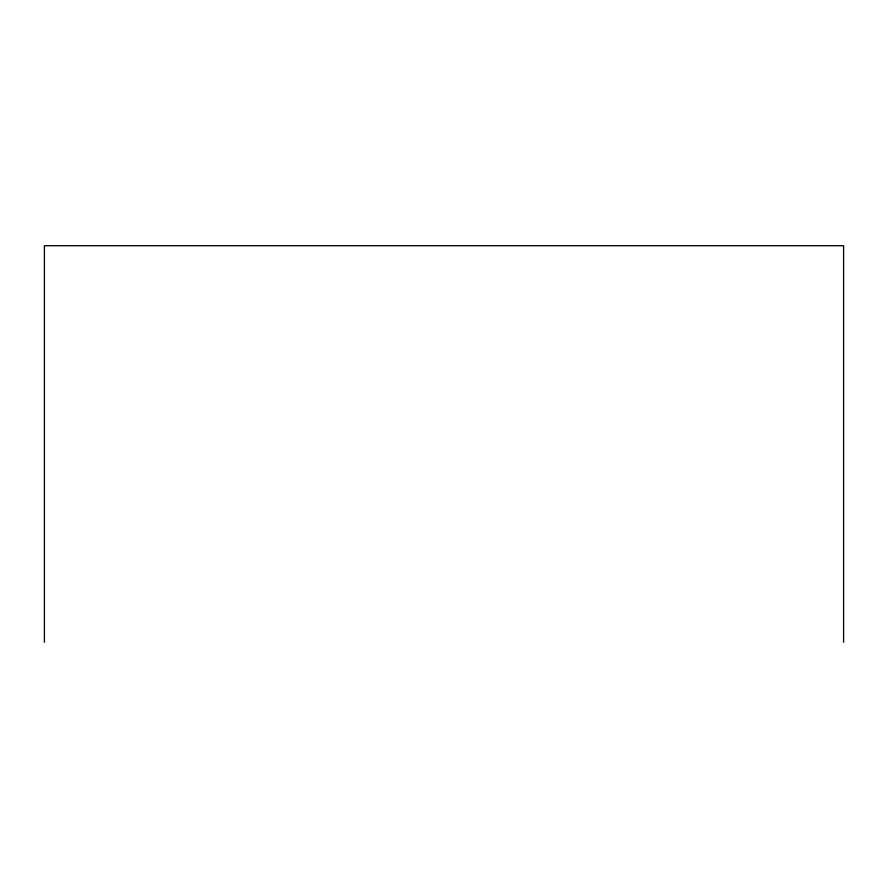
<?xml version="1.0" encoding="UTF-8"?>
<svg xmlns="http://www.w3.org/2000/svg" width="888" height="888" viewBox="0 0 888 888"><rect width="100%" height="100%" fill="white"/><g stroke="black" fill="none" stroke-linecap="round" stroke-linejoin="round"><path stroke-width="1.33" d="M843.6 642.279L843.6 245.721L44.4 245.721L44.4 642.279"/></g></svg>
